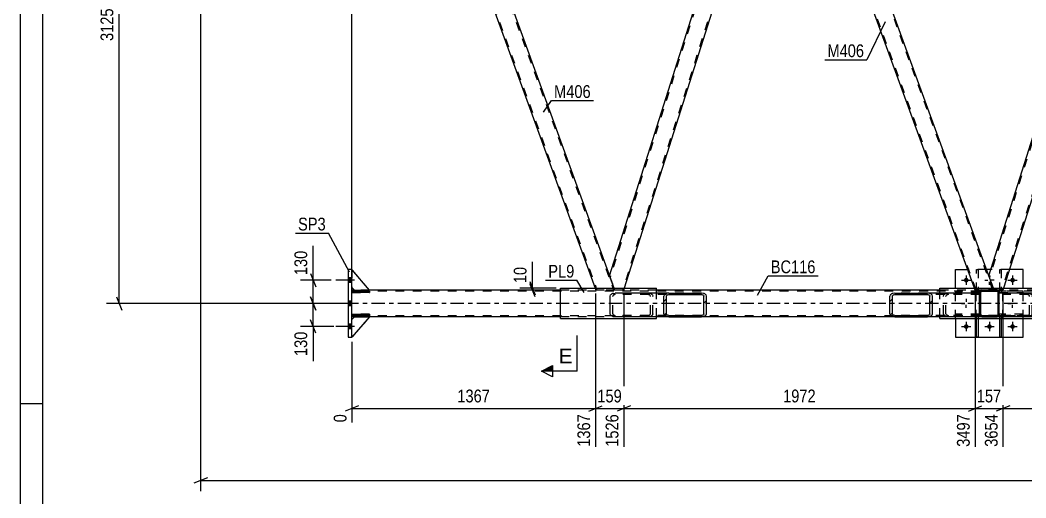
# Model space of a CAD drawing. Header units: millimetres. Extents: x -808 to 381, y -747 to 94.
# Drawn here: x -807.9 to -582.1, y -320.8 to -213.7 of the extents above; entities that cross this region are included whole.
import ezdxf

# ---------------------------------------------------------------- set-up
doc = ezdxf.new("R2010")
doc.units = ezdxf.units.MM
doc.linetypes.add('DXK_LINE_DOT2', pattern=[3.9198, 1.9599, -1.9599])
doc.linetypes.add('DXK_LINE_DOT3', pattern=[5.9187, 2.979, -0.9799, 0.9799, -0.9799])
doc.styles.add('Arial', font='arial.ttf', dxfattribs={"height": 0.2})
doc.styles.add('Arial Narrow', font='ARIALN.TTF', dxfattribs={"height": 0.2})

# ---------------------------------------------------------------- blocks, each defined once
blk = doc.blocks.new('Unknown-232923327-64945')
at = {"color": 5, "linetype": 'Continuous'}
for p, q in [((-807.88, 94.32), (-807.88, -746.68)), ((-802.88, 89.32), (-802.88, -741.68)), ((-802.88, -299.68), (-807.88, -299.68))]:
    blk.add_line(p, q, dxfattribs=at)
blk = doc.blocks.new('Part-232923327-79942 - 79863')
at = {"color": 2, "linetype": 'Continuous'}
for p, q in [((-733.42, -269.59), (-734.22, -269.59)), ((-734.22, -269.59), (-734.22, -284.79)), ((-733.42, -284.79), (-733.42, -269.59)), ((-734.22, -284.79), (-733.42, -284.79))]:
    blk.add_line(p, q, dxfattribs=at)
blk = doc.blocks.new('Part-232923327-79956 - 79863')
at = {"linetype": 'Continuous'}
h = blk.add_hatch(dxfattribs=at)
h.set_pattern_fill('', scale=0.7, style=0, pattern_type=0)
h.set_pattern_definition([(45, (-663.3143, -279.791), (-1.57154, 1.57154), [])])
h.paths.add_polyline_path([(-663.4, -279.55), (-663.31, -279.79), (-663.06, -280), (-662.68, -280.14), (-662.24, -280.19), (-654.96, -280.19), (-654.51, -280.14), (-654.14, -280), (-653.88, -279.79), (-653.8, -279.55), (-653.8, -275.55), (-653.88, -275.3), (-654.14, -275.09), (-654.51, -274.95), (-654.96, -274.91), (-662.24, -274.91), (-662.68, -274.95), (-663.06, -275.09), (-663.31, -275.3), (-663.4, -275.55)])
h.paths.add_polyline_path([(-662.78, -275.42), (-662.65, -275.32), (-662.46, -275.25), (-662.24, -275.23), (-654.96, -275.23), (-654.74, -275.25), (-654.55, -275.32), (-654.42, -275.42), (-654.38, -275.55), (-654.38, -279.55), (-654.42, -279.67), (-654.55, -279.77), (-654.74, -279.84), (-654.96, -279.87), (-662.24, -279.87), (-662.46, -279.84), (-662.65, -279.77), (-662.78, -279.67), (-662.82, -279.55), (-662.82, -275.55)])
at = {"color": 2, "linetype": 'Continuous'}
for p, q in [((-675.43, -275.55), (-675.34, -275.3)), ((-674.71, -274.95), (-674.27, -274.91)), ((-662.24, -274.91), (-674.27, -274.91)), ((-663.31, -275.3), (-663.4, -275.55)), ((-662.82, -275.55), (-662.78, -275.42)), ((-662.24, -274.91), (-662.68, -274.95)), ((-662.46, -275.25), (-662.24, -275.23)), ((-662.24, -274.91), (-654.96, -274.91)), ((-662.24, -275.23), (-654.96, -275.23)), ((-654.51, -274.95), (-654.96, -274.91)), ((-654.96, -275.23), (-654.74, -275.25)), ((-654.42, -275.42), (-654.38, -275.55)), ((-653.8, -275.55), (-653.88, -275.3)), ((-675.43, -279.55), (-675.43, -275.55)), ((-663.4, -279.55), (-663.4, -275.55)), ((-662.82, -279.55), (-662.82, -275.55)), ((-654.38, -279.55), (-654.38, -275.55)), ((-653.8, -279.55), (-653.8, -275.55)), ((-675.34, -279.79), (-675.43, -279.55)), ((-663.4, -279.55), (-663.31, -279.79)), ((-662.78, -279.67), (-662.82, -279.55)), ((-662.24, -279.87), (-662.46, -279.84)), ((-662.24, -279.87), (-654.96, -279.87)), ((-654.74, -279.84), (-654.96, -279.87)), ((-654.38, -279.55), (-654.42, -279.67)), ((-653.88, -279.79), (-653.8, -279.55)), ((-674.27, -280.19), (-674.71, -280.14)), ((-662.24, -280.19), (-674.27, -280.19)), ((-662.68, -280.14), (-662.24, -280.19)), ((-662.24, -280.19), (-654.96, -280.19)), ((-654.96, -280.19), (-654.51, -280.14))]:
    blk.add_line(p, q, dxfattribs=at)
at = {"color": 7, "linetype": 'DXK_LINE_DOT2'}
for p, q in [((-674.81, -275.42), (-674.85, -275.55)), ((-674.27, -275.23), (-674.49, -275.25)), ((-654.96, -275.23), (-674.27, -275.23)), ((-666.99, -274.91), (-666.54, -274.95)), ((-666.77, -275.25), (-666.99, -275.23)), ((-666.41, -275.55), (-666.45, -275.42)), ((-665.91, -275.3), (-665.83, -275.55)), ((-654.96, -274.91), (-662.24, -274.91)), ((-674.85, -279.55), (-674.85, -275.55)), ((-666.41, -279.55), (-666.41, -275.55)), ((-665.83, -279.55), (-665.83, -275.55)), ((-674.85, -279.55), (-674.81, -279.67)), ((-674.49, -279.84), (-674.27, -279.87)), ((-654.96, -279.87), (-674.27, -279.87)), ((-666.99, -279.87), (-666.77, -279.84)), ((-666.45, -279.67), (-666.41, -279.55)), ((-665.83, -279.55), (-665.91, -279.79)), ((-666.54, -280.14), (-666.99, -280.19)), ((-654.96, -280.19), (-662.24, -280.19))]:
    blk.add_line(p, q, dxfattribs=at)
at = {"color": 2, "linetype": 'Continuous'}
for centre, radius, start, end in [((-674.53, -276.03), 1.09, 99.5182, 138.0637), ((-662.5, -276.03), 1.09, 99.5182, 138.0637), ((-662.37, -275.79), 0.545, 99.5182, 138.0637), ((-654.83, -275.79), 0.545, 41.9363, 80.4819), ((-654.69, -276.03), 1.09, 41.9363, 80.4819), ((-674.53, -279.06), 1.09, 221.9363, 260.4819), ((-662.5, -279.06), 1.09, 221.9363, 260.4819), ((-662.37, -279.3), 0.545, 221.9363, 260.4819), ((-654.83, -279.3), 0.545, 279.5182, 318.0637), ((-654.69, -279.06), 1.09, 279.5182, 318.0637)]:
    blk.add_arc(centre, radius, start, end, dxfattribs=at)
at = {"color": 7, "linetype": 'DXK_LINE_DOT2'}
for centre, radius, start, end in [((-674.4, -275.79), 0.545, 99.5182, 138.0637), ((-666.86, -275.79), 0.545, 41.9363, 80.4819), ((-666.72, -276.03), 1.09, 41.9363, 80.4819), ((-674.4, -279.3), 0.545, 221.9363, 260.4819), ((-666.86, -279.3), 0.545, 279.5182, 318.0637), ((-666.72, -279.06), 1.09, 279.5182, 318.0637)]:
    blk.add_arc(centre, radius, start, end, dxfattribs=at)
blk = doc.blocks.new('Part-232923327-79898 - 79863')
at = {"linetype": 'Continuous'}
h = blk.add_hatch(dxfattribs=at)
h.set_pattern_fill('', scale=0.7, style=0, pattern_type=0)
h.set_pattern_definition([(45, (-612.5777, -279.791), (-1.57154, 1.57154), [])])
h.paths.add_polyline_path([(-612.67, -279.55), (-612.58, -279.79), (-612.33, -280), (-611.95, -280.14), (-611.5, -280.19), (-604.22, -280.19), (-603.78, -280.14), (-603.4, -280), (-603.15, -279.79), (-603.06, -279.55), (-603.06, -275.55), (-603.15, -275.3), (-603.4, -275.09), (-603.78, -274.95), (-604.22, -274.91), (-611.5, -274.91), (-611.95, -274.95), (-612.33, -275.09), (-612.58, -275.3), (-612.67, -275.55)])
h.paths.add_polyline_path([(-612.04, -275.42), (-611.91, -275.32), (-611.72, -275.25), (-611.5, -275.23), (-604.22, -275.23), (-604, -275.25), (-603.81, -275.32), (-603.69, -275.42), (-603.64, -275.55), (-603.64, -279.55), (-603.69, -279.67), (-603.81, -279.77), (-604, -279.84), (-604.22, -279.87), (-611.5, -279.87), (-611.72, -279.84), (-611.91, -279.77), (-612.04, -279.67), (-612.08, -279.55), (-612.08, -275.55)])
at = {"color": 2, "linetype": 'Continuous'}
for p, q in [((-612.58, -275.3), (-612.67, -275.55)), ((-612.08, -275.55), (-612.04, -275.42)), ((-611.5, -274.91), (-611.95, -274.95)), ((-611.72, -275.25), (-611.5, -275.23)), ((-611.5, -274.91), (-604.22, -274.91)), ((-611.5, -275.23), (-604.22, -275.23)), ((-592.49, -274.91), (-604.22, -274.91)), ((-603.78, -274.95), (-604.22, -274.91)), ((-604.22, -275.23), (-604, -275.25)), ((-603.69, -275.42), (-603.64, -275.55)), ((-603.06, -275.55), (-603.15, -275.3)), ((-612.67, -279.55), (-612.67, -275.55)), ((-612.08, -279.55), (-612.08, -275.55)), ((-603.64, -279.55), (-603.64, -275.55)), ((-603.06, -279.55), (-603.06, -275.55)), ((-612.67, -279.55), (-612.58, -279.79)), ((-612.04, -279.67), (-612.08, -279.55)), ((-611.5, -279.87), (-611.72, -279.84)), ((-611.5, -279.87), (-604.22, -279.87)), ((-604, -279.84), (-604.22, -279.87)), ((-603.64, -279.55), (-603.69, -279.67)), ((-603.15, -279.79), (-603.06, -279.55)), ((-592.49, -280.19), (-592.49, -279.7)), ((-611.95, -280.14), (-611.5, -280.19)), ((-611.5, -280.19), (-604.22, -280.19)), ((-604.22, -280.19), (-603.78, -280.14)), ((-592.49, -280.19), (-604.22, -280.19))]:
    blk.add_line(p, q, dxfattribs=at)
at = {"color": 7, "linetype": 'DXK_LINE_DOT2'}
for p, q in [((-604.22, -274.91), (-611.5, -274.91)), ((-592.49, -275.23), (-611.5, -275.23)), ((-600.64, -275.55), (-600.55, -275.3)), ((-600.01, -275.42), (-600.05, -275.55)), ((-599.92, -274.95), (-599.47, -274.91)), ((-599.47, -275.23), (-599.69, -275.25)), ((-592.49, -274.91), (-592.49, -279.7)), ((-600.64, -279.55), (-600.64, -275.55)), ((-600.05, -279.55), (-600.05, -275.55)), ((-592.49, -279.87), (-611.5, -279.87)), ((-600.55, -279.79), (-600.64, -279.55)), ((-600.05, -279.55), (-600.01, -279.67)), ((-599.69, -279.84), (-599.47, -279.87)), ((-592.49, -280.19), (-592.49, -279.87)), ((-604.22, -280.19), (-611.5, -280.19)), ((-599.47, -280.19), (-599.92, -280.14))]:
    blk.add_line(p, q, dxfattribs=at)
at = {"color": 2, "linetype": 'Continuous'}
for centre, radius, start, end in [((-611.77, -276.03), 1.09, 99.5182, 138.0637), ((-611.63, -275.79), 0.545, 99.5182, 138.0637), ((-604.09, -275.79), 0.545, 41.9363, 80.4819), ((-603.96, -276.03), 1.09, 41.9363, 80.4819), ((-611.77, -279.06), 1.09, 221.9363, 260.4819), ((-611.63, -279.3), 0.545, 221.9363, 260.4819), ((-604.09, -279.3), 0.545, 279.5182, 318.0637), ((-603.96, -279.06), 1.09, 279.5182, 318.0637)]:
    blk.add_arc(centre, radius, start, end, dxfattribs=at)
at = {"color": 7, "linetype": 'DXK_LINE_DOT2'}
for centre, radius, start, end in [((-599.74, -276.03), 1.09, 99.5182, 138.0637), ((-599.6, -275.79), 0.545, 99.5182, 138.0637), ((-599.74, -279.06), 1.09, 221.9363, 260.4819), ((-599.6, -279.3), 0.545, 221.9363, 260.4819)]:
    blk.add_arc(centre, radius, start, end, dxfattribs=at)
blk = doc.blocks.new('Part-232923327-79902 - 79863')
at = {"linetype": 'Continuous'}
h = blk.add_hatch(dxfattribs=at)
h.set_pattern_fill('', scale=0.7, style=0, pattern_type=0)
h.set_pattern_definition([(45, (-592.3464, -280.0423), (-1.57154, 1.57154), [])])
h.paths.add_polyline_path([(-592.45, -279.89), (-592.35, -280.04), (-592.19, -280.15), (-592.01, -280.18), (-588.57, -280.18), (-588.38, -280.15), (-588.23, -280.04), (-588.12, -279.89), (-588.09, -279.7), (-588.09, -274.66), (-588.12, -274.48), (-588.23, -274.32), (-588.38, -274.22), (-588.57, -274.18), (-592.01, -274.18), (-592.19, -274.22), (-592.35, -274.32), (-592.45, -274.48), (-592.49, -274.66), (-592.49, -279.7)])
h.paths.add_polyline_path([(-592.25, -274.66), (-592.23, -274.57), (-592.18, -274.49), (-592.1, -274.44), (-592.01, -274.42), (-588.57, -274.42), (-588.48, -274.44), (-588.4, -274.49), (-588.35, -274.57), (-588.33, -274.66), (-588.33, -279.7), (-588.35, -279.79), (-588.4, -279.87), (-588.48, -279.92), (-588.57, -279.94), (-592.01, -279.94), (-592.1, -279.92), (-592.18, -279.87), (-592.23, -279.79), (-592.25, -279.7)])
at = {"color": 7, "linetype": 'DXK_LINE_DOT2'}
for p, q in [((-592.49, -274.66), (-592.45, -274.48)), ((-592.49, -279.7), (-592.49, -274.66)), ((-592.23, -274.57), (-592.25, -274.66)), ((-592.25, -279.7), (-592.25, -274.66)), ((-592.18, -274.49), (-592.23, -274.57)), ((-592.19, -274.22), (-592.01, -274.18)), ((-592.1, -274.44), (-592.18, -274.49)), ((-592.01, -274.42), (-592.1, -274.44)), ((-592.01, -274.18), (-588.57, -274.18)), ((-588.57, -274.42), (-592.01, -274.42)), ((-588.57, -274.18), (-588.38, -274.22)), ((-588.48, -274.44), (-588.57, -274.42)), ((-588.4, -274.49), (-588.48, -274.44)), ((-588.35, -274.57), (-588.4, -274.49)), ((-588.33, -274.66), (-588.35, -274.57)), ((-588.33, -279.7), (-588.33, -274.66)), ((-588.12, -274.48), (-588.09, -274.66)), ((-588.09, -279.7), (-588.09, -274.66)), ((-592.45, -279.89), (-592.49, -279.7)), ((-592.25, -279.7), (-592.23, -279.79)), ((-592.23, -279.79), (-592.18, -279.87)), ((-592.18, -279.87), (-592.1, -279.92)), ((-592.1, -279.92), (-592.01, -279.94)), ((-592.01, -279.94), (-588.57, -279.94)), ((-588.57, -279.94), (-588.48, -279.92)), ((-588.48, -279.92), (-588.4, -279.87)), ((-588.4, -279.87), (-588.35, -279.79)), ((-588.35, -279.79), (-588.33, -279.7)), ((-588.09, -279.7), (-588.12, -279.89)), ((-592.01, -280.18), (-592.19, -280.15)), ((-592.01, -280.18), (-588.57, -280.18)), ((-588.38, -280.15), (-588.57, -280.18))]:
    blk.add_line(p, q, dxfattribs=at)
at = {"color": 2, "linetype": 'Continuous'}
for p, q in [((-592.45, -274.48), (-592.49, -274.66)), ((-592.49, -279.7), (-592.49, -274.66)), ((-592.25, -274.66), (-592.23, -274.57)), ((-592.25, -279.7), (-592.25, -274.66)), ((-592.23, -274.57), (-592.18, -274.49)), ((-592.01, -274.18), (-592.19, -274.22)), ((-592.18, -274.49), (-592.1, -274.44)), ((-592.1, -274.44), (-592.01, -274.42)), ((-592.01, -274.18), (-588.57, -274.18)), ((-592.01, -274.42), (-588.57, -274.42)), ((-588.38, -274.22), (-588.57, -274.18)), ((-588.57, -274.42), (-588.48, -274.44)), ((-588.48, -274.44), (-588.4, -274.49)), ((-588.4, -274.49), (-588.35, -274.57)), ((-588.35, -274.57), (-588.33, -274.66)), ((-588.33, -279.7), (-588.33, -274.66)), ((-588.09, -274.66), (-588.12, -274.48)), ((-588.09, -279.7), (-588.09, -274.66)), ((-592.49, -279.7), (-592.45, -279.89)), ((-592.23, -279.79), (-592.25, -279.7)), ((-592.18, -279.87), (-592.23, -279.79)), ((-592.1, -279.92), (-592.18, -279.87)), ((-592.01, -279.94), (-592.1, -279.92)), ((-592.01, -279.94), (-588.57, -279.94)), ((-588.48, -279.92), (-588.57, -279.94)), ((-588.4, -279.87), (-588.48, -279.92)), ((-588.35, -279.79), (-588.4, -279.87)), ((-588.33, -279.7), (-588.35, -279.79)), ((-588.12, -279.89), (-588.09, -279.7)), ((-592.19, -280.15), (-592.01, -280.18)), ((-592.01, -280.18), (-588.57, -280.18)), ((-588.57, -280.18), (-588.38, -280.15))]:
    blk.add_line(p, q, dxfattribs=at)
at = {"color": 7, "linetype": 'DXK_LINE_DOT2'}
for centre, start, end in [((-592.01, -274.66), 112.5, 157.5), ((-588.57, -274.66), 22.5, 67.5), ((-592.01, -279.7), 202.5, 247.5), ((-588.57, -279.7), 292.5, 337.5)]:
    blk.add_arc(centre, 0.48, start, end, dxfattribs=at)
at = {"color": 2, "linetype": 'Continuous'}
for centre, start, end in [((-592.01, -274.66), 112.5, 157.5), ((-588.57, -274.66), 22.5, 67.5), ((-592.01, -279.7), 202.5, 247.5), ((-588.57, -279.7), 292.5, 337.5)]:
    blk.add_arc(centre, 0.48, start, end, dxfattribs=at)
blk = doc.blocks.new('Part-232923327-79907 - 79863')
at = {"color": 7, "linetype": 'DXK_LINE_DOT2'}
for p, q in [((-632.58, -155.19), (-636.83, -155.19)), ((-635.67, -158.39), (-636.83, -155.19)), ((-593.26, -274.19), (-636.58, -155.19)), ((-589.52, -274.19), (-632.83, -155.19)), ((-632.43, -155.59), (-632.58, -155.19)), ((-589.26, -274.19), (-590.43, -270.98)), ((-593.52, -274.19), (-593.67, -273.79)), ((-593.52, -274.19), (-589.26, -274.19))]:
    blk.add_line(p, q, dxfattribs=at)
at = {"color": 2, "linetype": 'Continuous'}
for p, q in [((-590.43, -270.98), (-632.43, -155.59)), ((-593.67, -273.79), (-635.67, -158.39))]:
    blk.add_line(p, q, dxfattribs=at)
blk = doc.blocks.new('Part-232923327-79908 - 79863')
at = {"color": 7, "linetype": 'DXK_LINE_DOT2'}
for p, q in [((-717.71, -155.19), (-721.97, -155.19)), ((-721.97, -155.19), (-721.82, -155.59)), ((-721.71, -155.19), (-678.4, -274.19)), ((-717.96, -155.19), (-674.65, -274.19)), ((-717.71, -155.19), (-717.56, -155.59)), ((-675.56, -270.98), (-674.4, -274.19)), ((-678.8, -273.79), (-678.65, -274.19)), ((-674.4, -274.19), (-678.65, -274.19))]:
    blk.add_line(p, q, dxfattribs=at)
at = {"color": 2, "linetype": 'Continuous'}
for p, q in [((-721.82, -155.59), (-678.8, -273.79)), ((-717.56, -155.59), (-675.56, -270.98))]:
    blk.add_line(p, q, dxfattribs=at)
blk = doc.blocks.new('Part-232923327-79913 - 79863')
at = {"color": 2, "linetype": 'Continuous'}
for p, q in [((-590.43, -270.98), (-553.84, -155.59)), ((-551.55, -155.59), (-550.53, -158.39)), ((-550.53, -158.39), (-587.12, -273.79)), ((-589.41, -273.79), (-590.43, -270.98))]:
    blk.add_line(p, q, dxfattribs=at)
at = {"color": 7, "linetype": 'DXK_LINE_DOT2'}
for p, q in [((-553.46, -155.19), (-590.29, -271.35)), ((-553.71, -155.19), (-553.84, -155.59)), ((-551.7, -155.19), (-553.71, -155.19)), ((-551.7, -155.19), (-551.55, -155.59)), ((-550.67, -158.02), (-587.5, -274.19)), ((-589.26, -274.19), (-589.41, -273.79)), ((-587.25, -274.19), (-589.26, -274.19)), ((-587.12, -273.79), (-587.25, -274.19))]:
    blk.add_line(p, q, dxfattribs=at)
blk = doc.blocks.new('Part-232923327-79914 - 79863')
at = {"color": 2, "linetype": 'Continuous'}
for p, q in [((-675.56, -270.98), (-638.97, -155.59)), ((-636.69, -155.59), (-635.67, -158.39)), ((-635.67, -158.39), (-672.26, -273.79)), ((-674.54, -273.79), (-675.56, -270.98))]:
    blk.add_line(p, q, dxfattribs=at)
at = {"color": 7, "linetype": 'DXK_LINE_DOT2'}
for p, q in [((-638.59, -155.19), (-675.43, -271.35)), ((-638.84, -155.19), (-638.97, -155.59)), ((-636.83, -155.19), (-638.84, -155.19)), ((-636.83, -155.19), (-636.69, -155.59)), ((-635.8, -158.02), (-672.64, -274.19)), ((-674.4, -274.19), (-674.54, -273.79)), ((-672.38, -274.19), (-674.4, -274.19)), ((-672.26, -273.79), (-672.38, -274.19))]:
    blk.add_line(p, q, dxfattribs=at)
blk = doc.blocks.new('Part-232923327-79955 - 79863')
at = {"linetype": 'Continuous'}
h = blk.add_hatch(dxfattribs=at)
h.set_pattern_fill('', scale=0.7, style=0, pattern_type=0)
h.set_pattern_definition([(45, (-578.18, -279.791), (-1.57154, 1.57154), [])])
h.paths.add_polyline_path([(-578.27, -279.55), (-578.18, -279.79), (-577.93, -280), (-577.55, -280.14), (-577.1, -280.19), (-569.83, -280.19), (-569.38, -280.14), (-569, -280), (-568.75, -279.79), (-568.66, -279.55), (-568.66, -275.55), (-568.75, -275.3), (-569, -275.09), (-569.38, -274.95), (-569.83, -274.91), (-577.1, -274.91), (-577.55, -274.95), (-577.93, -275.09), (-578.18, -275.3), (-578.27, -275.55)])
h.paths.add_polyline_path([(-577.64, -275.42), (-577.52, -275.32), (-577.33, -275.25), (-577.1, -275.23), (-569.83, -275.23), (-569.6, -275.25), (-569.41, -275.32), (-569.29, -275.42), (-569.24, -275.55), (-569.24, -279.55), (-569.29, -279.67), (-569.41, -279.77), (-569.6, -279.84), (-569.83, -279.87), (-577.1, -279.87), (-577.33, -279.84), (-577.52, -279.77), (-577.64, -279.67), (-577.69, -279.55), (-577.69, -275.55)])
at = {"color": 2, "linetype": 'Continuous'}
for p, q in [((-577.1, -274.91), (-588.09, -274.91)), ((-578.18, -275.3), (-578.27, -275.55)), ((-577.69, -275.55), (-577.64, -275.42)), ((-577.1, -274.91), (-577.55, -274.95)), ((-577.33, -275.25), (-577.1, -275.23)), ((-577.1, -274.91), (-569.83, -274.91)), ((-577.1, -275.23), (-569.83, -275.23)), ((-569.38, -274.95), (-569.83, -274.91)), ((-569.83, -275.23), (-569.6, -275.25)), ((-569.29, -275.42), (-569.24, -275.55)), ((-568.66, -275.55), (-568.75, -275.3)), ((-578.27, -279.55), (-578.27, -275.55)), ((-577.69, -279.55), (-577.69, -275.55)), ((-569.24, -279.55), (-569.24, -275.55)), ((-568.66, -279.55), (-568.66, -275.55)), ((-588.09, -280), (-588.09, -279.7)), ((-578.27, -279.55), (-578.18, -279.79)), ((-577.64, -279.67), (-577.69, -279.55)), ((-577.1, -279.87), (-577.33, -279.84)), ((-577.1, -279.87), (-569.83, -279.87)), ((-569.6, -279.84), (-569.83, -279.87)), ((-569.24, -279.55), (-569.29, -279.67)), ((-568.75, -279.79), (-568.66, -279.55)), ((-588.09, -280.19), (-588.09, -280)), ((-577.1, -280.19), (-588.09, -280.19)), ((-577.55, -280.14), (-577.1, -280.19)), ((-577.1, -280.19), (-569.83, -280.19)), ((-569.83, -280.19), (-569.38, -280.14))]:
    blk.add_line(p, q, dxfattribs=at)
at = {"color": 7, "linetype": 'DXK_LINE_DOT2'}
for p, q in [((-588.09, -279.79), (-588.09, -274.91)), ((-569.83, -275.23), (-588.09, -275.23)), ((-581.86, -274.91), (-581.41, -274.95)), ((-581.63, -275.25), (-581.86, -275.23)), ((-581.27, -275.55), (-581.32, -275.42)), ((-580.78, -275.3), (-580.69, -275.55)), ((-569.83, -274.91), (-577.1, -274.91)), ((-581.27, -279.55), (-581.27, -275.55)), ((-580.69, -279.55), (-580.69, -275.55)), ((-569.83, -279.87), (-588.09, -279.87)), ((-588.09, -280.14), (-588.09, -279.87)), ((-581.86, -279.87), (-581.63, -279.84)), ((-581.32, -279.67), (-581.27, -279.55)), ((-580.69, -279.55), (-580.78, -279.79)), ((-581.41, -280.14), (-581.86, -280.19)), ((-569.83, -280.19), (-577.1, -280.19))]:
    blk.add_line(p, q, dxfattribs=at)
for centre, radius, start, end in [((-581.72, -275.79), 0.545, 41.9363, 80.4819), ((-581.59, -276.03), 1.09, 41.9363, 80.4819), ((-581.72, -279.3), 0.545, 279.5182, 318.0637), ((-581.59, -279.06), 1.09, 279.5182, 318.0637)]:
    blk.add_arc(centre, radius, start, end, dxfattribs=at)
at = {"color": 2, "linetype": 'Continuous'}
for centre, radius, start, end in [((-577.37, -276.03), 1.09, 99.5182, 138.0637), ((-577.24, -275.79), 0.545, 99.5182, 138.0637), ((-569.69, -275.79), 0.545, 41.9363, 80.4819), ((-569.56, -276.03), 1.09, 41.9363, 80.4819), ((-577.37, -279.06), 1.09, 221.9363, 260.4819), ((-577.24, -279.3), 0.545, 221.9363, 260.4819), ((-569.69, -279.3), 0.545, 279.5182, 318.0637), ((-569.56, -279.06), 1.09, 279.5182, 318.0637)]:
    blk.add_arc(centre, radius, start, end, dxfattribs=at)
blk = doc.blocks.new('Part-232923327-79979 - 79863')
at = {"color": 2, "linetype": 'Continuous'}
for p, q in [((-601.44, -274.91), (-601.44, -273.79)), ((-601.44, -273.79), (-579.89, -273.79)), ((-579.89, -274.91), (-579.89, -273.79)), ((-601.44, -280.59), (-601.44, -280.19)), ((-601.44, -280.59), (-579.89, -280.59)), ((-579.89, -280.59), (-579.89, -280.19))]:
    blk.add_line(p, q, dxfattribs=at)
at = {"color": 7, "linetype": 'DXK_LINE_DOT2'}
for p, q in [((-601.44, -280.19), (-601.44, -274.91)), ((-579.89, -280.19), (-579.89, -274.91))]:
    blk.add_line(p, q, dxfattribs=at)
blk = doc.blocks.new('Part-232923327-79980 - 79863')
at = {"color": 2, "linetype": 'Continuous'}
for p, q in [((-686.57, -280.59), (-686.57, -273.79)), ((-686.57, -273.79), (-665.03, -273.79)), ((-665.03, -274.91), (-665.03, -273.79)), ((-686.57, -280.59), (-665.03, -280.59)), ((-665.03, -280.59), (-665.03, -280.19))]:
    blk.add_line(p, q, dxfattribs=at)
at = {"color": 7, "linetype": 'DXK_LINE_DOT2'}
blk.add_line((-665.03, -280.19), (-665.03, -274.91), dxfattribs=at)
blk = doc.blocks.new('Part-232923327-80015 - 79863')
at = {"color": 7, "linetype": 'DXK_LINE_DOT2'}
for p, q in [((-592.46, -274.48), (-592.5, -274.66)), ((-592.5, -274.66), (-592.46, -274.48)), ((-592.5, -279.7), (-592.5, -274.66)), ((-592.24, -274.57), (-592.26, -274.66)), ((-592.26, -279.7), (-592.26, -274.66)), ((-592.19, -274.49), (-592.24, -274.57)), ((-592.02, -274.18), (-592.2, -274.22)), ((-592.2, -274.22), (-592.02, -274.18)), ((-592.11, -274.44), (-592.19, -274.49)), ((-592.02, -274.42), (-592.11, -274.44)), ((-588.58, -274.18), (-592.02, -274.18)), ((-588.58, -274.42), (-592.02, -274.42)), ((-588.4, -274.22), (-588.58, -274.18)), ((-588.58, -274.18), (-588.4, -274.22)), ((-588.49, -274.44), (-588.58, -274.42)), ((-588.41, -274.49), (-588.49, -274.44)), ((-588.36, -274.57), (-588.41, -274.49)), ((-588.34, -274.66), (-588.36, -274.57)), ((-588.34, -279.7), (-588.34, -274.66)), ((-588.1, -274.66), (-588.14, -274.48)), ((-588.14, -274.48), (-588.1, -274.66)), ((-588.1, -279.7), (-588.1, -274.66)), ((-592.5, -279.7), (-592.5, -279.71)), ((-592.5, -279.71), (-592.5, -279.7)), ((-592.5, -279.71), (-592.46, -279.89)), ((-592.46, -279.89), (-592.5, -279.71)), ((-592.26, -279.7), (-592.24, -279.79)), ((-592.24, -279.79), (-592.19, -279.87)), ((-592.19, -279.87), (-592.11, -279.92)), ((-592.11, -279.92), (-592.02, -279.94)), ((-588.58, -279.94), (-592.02, -279.94)), ((-588.58, -279.94), (-588.49, -279.92)), ((-588.49, -279.92), (-588.41, -279.87)), ((-588.41, -279.87), (-588.36, -279.79)), ((-588.36, -279.79), (-588.34, -279.7)), ((-588.14, -279.89), (-588.1, -279.71)), ((-588.1, -279.71), (-588.14, -279.89)), ((-588.1, -279.71), (-588.1, -279.7)), ((-588.1, -279.7), (-588.1, -279.71)), ((-592.2, -280.15), (-592.02, -280.18)), ((-592.02, -280.18), (-592.2, -280.15)), ((-588.58, -280.18), (-592.02, -280.18)), ((-588.58, -280.18), (-588.4, -280.15)), ((-588.4, -280.15), (-588.58, -280.18))]:
    blk.add_line(p, q, dxfattribs=at)
at = {"color": 7, "linetype": 'DXK_LINE_DOT3'}
blk.add_line((-590.3, -277.18), (-590.3, -277.18), dxfattribs=at)
at = {"color": 7, "linetype": 'DXK_LINE_DOT2'}
for centre, start, end in [((-592.02, -274.66), 112.5, 157.5), ((-592.02, -274.66), 112.5, 157.5), ((-588.58, -274.66), 22.5, 67.5), ((-588.58, -274.66), 22.5, 67.5), ((-592.02, -279.7), 202.5, 247.5), ((-592.02, -279.7), 202.5, 247.5), ((-588.58, -279.7), 292.5, 337.5), ((-588.58, -279.7), 292.5, 337.5)]:
    blk.add_arc(centre, 0.48, start, end, dxfattribs=at)
blk = doc.blocks.new('Part-232923327-80016 - 79863')
at = {"color": 7, "linetype": 'DXK_LINE_DOT2'}
for p, q in [((-593.3, -280.58), (-593.3, -273.78)), ((-593.3, -273.78), (-587.3, -273.78)), ((-587.3, -280.58), (-587.3, -273.78)), ((-593.3, -280.58), (-587.3, -280.58))]:
    blk.add_line(p, q, dxfattribs=at)
blk = doc.blocks.new('Part-232923327-80017 - 79863')
at = {"color": 7, "linetype": 'DXK_LINE_DOT2'}
for p, q in [((-587.97, -280.59), (-587.97, -279.95)), ((-587.97, -279.95), (-587.65, -279.95)), ((-587.65, -279.95), (-587.65, -280.59)), ((-587.97, -280.55), (-587.65, -280.55))]:
    blk.add_line(p, q, dxfattribs=at)
at = {"color": 2, "linetype": 'Continuous'}
for p, q in [((-587.97, -284.78), (-587.97, -280.59)), ((-587.65, -280.59), (-587.65, -284.78)), ((-587.65, -284.78), (-587.97, -284.78))]:
    blk.add_line(p, q, dxfattribs=at)
blk = doc.blocks.new('Part-232923327-80018 - 79863')
at = {"color": 7, "linetype": 'DXK_LINE_DOT2'}
for p, q in [((-593.17, -280.59), (-593.17, -279.95)), ((-593.17, -279.95), (-592.85, -279.95)), ((-592.85, -279.95), (-592.85, -280.59)), ((-593.17, -280.55), (-592.85, -280.55))]:
    blk.add_line(p, q, dxfattribs=at)
at = {"color": 2, "linetype": 'Continuous'}
for p, q in [((-593.17, -284.78), (-593.17, -280.59)), ((-592.85, -280.59), (-592.85, -284.78)), ((-592.85, -284.78), (-593.17, -284.78))]:
    blk.add_line(p, q, dxfattribs=at)
blk = doc.blocks.new('Part-232923327-80019 - 79863')
at = {"color": 7, "linetype": 'DXK_LINE_DOT2'}
for p, q in [((-587.97, -274.43), (-587.97, -269.58)), ((-587.97, -269.58), (-587.65, -269.58)), ((-587.65, -269.58), (-587.65, -274.43)), ((-587.97, -273.83), (-587.65, -273.83)), ((-587.65, -274.43), (-587.97, -274.43))]:
    blk.add_line(p, q, dxfattribs=at)
blk = doc.blocks.new('Part-232923327-80020 - 79863')
at = {"color": 7, "linetype": 'DXK_LINE_DOT2'}
for p, q in [((-593.17, -274.43), (-593.17, -269.58)), ((-593.17, -269.58), (-592.85, -269.58)), ((-592.85, -269.58), (-592.85, -274.43)), ((-593.17, -273.83), (-592.85, -273.83)), ((-592.85, -274.43), (-593.17, -274.43))]:
    blk.add_line(p, q, dxfattribs=at)
blk = doc.blocks.new('Part-232923327-80021 - 79863')
at = {"color": 7, "linetype": 'DXK_LINE_DOT2'}
for p, q in [((-582.7, -279.62), (-588.1, -279.62)), ((-588.1, -279.62), (-588.1, -279.94)), ((-588.1, -279.94), (-582.7, -279.94)), ((-587.5, -279.94), (-587.5, -279.62)), ((-582.7, -279.94), (-582.7, -279.62))]:
    blk.add_line(p, q, dxfattribs=at)
blk = doc.blocks.new('Part-232923327-80022 - 79863')
at = {"color": 7, "linetype": 'DXK_LINE_DOT2'}
for p, q in [((-582.7, -274.42), (-588.1, -274.42)), ((-588.1, -274.42), (-588.1, -274.74)), ((-588.1, -274.74), (-582.7, -274.74)), ((-587.5, -274.74), (-587.5, -274.42)), ((-582.7, -274.74), (-582.7, -274.42))]:
    blk.add_line(p, q, dxfattribs=at)
blk = doc.blocks.new('Part-232923327-80023 - 79863')
at = {"color": 7, "linetype": 'DXK_LINE_DOT2'}
for p, q in [((-592.5, -279.62), (-597.9, -279.62)), ((-597.9, -279.62), (-597.9, -279.94)), ((-592.5, -279.94), (-597.9, -279.94)), ((-593.1, -279.94), (-593.1, -279.62)), ((-592.5, -279.94), (-592.5, -279.62))]:
    blk.add_line(p, q, dxfattribs=at)
blk = doc.blocks.new('Part-232923327-80024 - 79863')
at = {"color": 7, "linetype": 'DXK_LINE_DOT2'}
for p, q in [((-592.5, -274.42), (-597.9, -274.42)), ((-597.9, -274.42), (-597.9, -274.74)), ((-592.5, -274.74), (-597.9, -274.74)), ((-593.1, -274.74), (-593.1, -274.42)), ((-592.5, -274.74), (-592.5, -274.42))]:
    blk.add_line(p, q, dxfattribs=at)
blk = doc.blocks.new('Part-232923327-80025 - 79863')
at = {"color": 2, "linetype": 'Continuous'}
for p, q in [((-597.9, -273.79), (-597.9, -269.58)), ((-597.9, -269.58), (-595.2, -269.58)), ((-589.99, -269.58), (-590.94, -269.58)), ((-582.7, -269.58), (-585.79, -269.58)), ((-582.7, -273.79), (-582.7, -269.58)), ((-597.9, -280.59), (-597.9, -284.78)), ((-582.7, -284.78), (-582.7, -280.59)), ((-597.9, -284.78), (-582.7, -284.78))]:
    blk.add_line(p, q, dxfattribs=at)
at = {"color": 7, "linetype": 'DXK_LINE_DOT2'}
for p, q in [((-590.94, -269.58), (-595.2, -269.58)), ((-585.79, -269.58), (-589.99, -269.58)), ((-597.9, -280.59), (-597.9, -273.79)), ((-582.7, -280.59), (-582.7, -273.79))]:
    blk.add_line(p, q, dxfattribs=at)
blk = doc.blocks.new('Part-232923327-80028 - 79863')
at = {"color": 2, "linetype": 'Continuous'}
for p, q in [((-732.82, -274.19), (-733.42, -274.19)), ((-686.57, -274.19), (-729.42, -274.19)), ((-601.44, -274.19), (-665.03, -274.19)), ((-732.82, -280.19), (-733.42, -280.19)), ((-686.57, -280.19), (-729.42, -280.19)), ((-601.44, -280.19), (-665.03, -280.19))]:
    blk.add_line(p, q, dxfattribs=at)
at = {"color": 7, "linetype": 'DXK_LINE_DOT2'}
for p, q in [((-733.42, -280.19), (-733.42, -274.19)), ((-63.14, -274.43), (-733.42, -274.43)), ((-729.42, -274.19), (-732.82, -274.19)), ((-665.03, -274.19), (-686.57, -274.19)), ((-579.89, -274.19), (-601.44, -274.19)), ((-63.14, -279.95), (-733.42, -279.95)), ((-729.42, -280.19), (-732.82, -280.19)), ((-665.03, -280.19), (-686.57, -280.19)), ((-579.89, -280.19), (-601.44, -280.19))]:
    blk.add_line(p, q, dxfattribs=at)
at = {"color": 7, "linetype": 'DXK_LINE_DOT3'}
blk.add_line((-63.14, -277.19), (-733.42, -277.19), dxfattribs=at)
blk = doc.blocks.new('Part-232923327-80085 - 79863')
at = {"color": 7, "linetype": 'DXK_LINE_DOT2'}
for p, q in [((-729.42, -274.43), (-733.42, -274.43)), ((-733.42, -274.43), (-733.42, -274.75)), ((-733.42, -274.75), (-729.42, -274.75)), ((-732.82, -274.75), (-732.82, -274.43)), ((-729.42, -274.75), (-729.42, -274.43))]:
    blk.add_line(p, q, dxfattribs=at)
blk = doc.blocks.new('Part-232923327-80086 - 79863')
at = {"color": 7, "linetype": 'DXK_LINE_DOT2'}
for p, q in [((-729.42, -279.63), (-733.42, -279.63)), ((-733.42, -279.63), (-733.42, -279.95)), ((-733.42, -279.95), (-729.42, -279.95)), ((-732.82, -279.95), (-732.82, -279.63)), ((-729.42, -279.95), (-729.42, -279.63))]:
    blk.add_line(p, q, dxfattribs=at)
blk = doc.blocks.new('Part-232923327-80087 - 79863')
at = {"color": 2, "linetype": 'Continuous'}
for p, q in [((-733.42, -274.43), (-729.42, -274.43)), ((-733.42, -274.75), (-733.42, -274.43)), ((-729.42, -274.75), (-733.42, -274.75)), ((-729.42, -274.43), (-729.42, -274.75))]:
    blk.add_line(p, q, dxfattribs=at)
at = {"color": 7, "linetype": 'DXK_LINE_DOT2'}
blk.add_line((-732.82, -274.75), (-732.82, -274.43), dxfattribs=at)
blk = doc.blocks.new('Part-232923327-80088 - 79863')
at = {"color": 2, "linetype": 'Continuous'}
for p, q in [((-733.42, -279.63), (-729.42, -279.63)), ((-733.42, -279.95), (-733.42, -279.63)), ((-729.42, -279.95), (-733.42, -279.95)), ((-729.42, -279.63), (-729.42, -279.95))]:
    blk.add_line(p, q, dxfattribs=at)
at = {"color": 7, "linetype": 'DXK_LINE_DOT2'}
blk.add_line((-732.82, -279.95), (-732.82, -279.63), dxfattribs=at)
blk = doc.blocks.new('Part-232923327-80089 - 79863')
at = {"color": 7, "linetype": 'DXK_LINE_DOT2'}
for p, q in [((-729.42, -274.19), (-733.42, -269.59)), ((-733.42, -269.59), (-733.42, -273.59)), ((-733.42, -273.59), (-732.82, -274.19)), ((-732.82, -274.19), (-729.42, -274.19))]:
    blk.add_line(p, q, dxfattribs=at)
blk = doc.blocks.new('Part-232923327-80090 - 79863')
at = {"color": 2, "linetype": 'Continuous'}
for p, q in [((-729.42, -274.19), (-733.42, -269.59)), ((-733.42, -273.59), (-732.82, -274.19)), ((-732.82, -274.19), (-729.42, -274.19))]:
    blk.add_line(p, q, dxfattribs=at)
at = {"color": 7, "linetype": 'DXK_LINE_DOT2'}
blk.add_line((-733.42, -269.59), (-733.42, -273.59), dxfattribs=at)
blk = doc.blocks.new('Part-232923327-80091 - 79863')
at = {"color": 7, "linetype": 'DXK_LINE_DOT2'}
for p, q in [((-733.42, -280.79), (-732.82, -280.19)), ((-729.42, -280.19), (-733.42, -284.79)), ((-733.42, -284.79), (-733.42, -280.79)), ((-732.82, -280.19), (-729.42, -280.19))]:
    blk.add_line(p, q, dxfattribs=at)
blk = doc.blocks.new('Part-232923327-80092 - 79863')
at = {"color": 2, "linetype": 'Continuous'}
for p, q in [((-733.42, -280.79), (-732.82, -280.19)), ((-729.42, -280.19), (-733.42, -284.79)), ((-732.82, -280.19), (-729.42, -280.19))]:
    blk.add_line(p, q, dxfattribs=at)
at = {"color": 7, "linetype": 'DXK_LINE_DOT2'}
blk.add_line((-733.42, -284.79), (-733.42, -280.79), dxfattribs=at)
blk = doc.blocks.new('Bolt-232923327-80102 - 79863')
at = {"linetype": 'Continuous'}
for points in [[(-733.42, -272.51), (-733.42, -271.47), (-734.22, -271.47), (-734.22, -272.51)], [(-733.42, -272.51), (-733.42, -271.47), (-734.22, -271.47), (-734.22, -272.51)], [(-733.42, -272.51), (-733.42, -271.47), (-734.22, -271.47), (-734.22, -272.51)], [(-733.42, -277.71), (-733.42, -276.67), (-734.22, -276.67), (-734.22, -277.71)], [(-733.42, -277.71), (-733.42, -276.67), (-734.22, -276.67), (-734.22, -277.71)], [(-733.42, -282.91), (-733.42, -281.87), (-734.22, -281.87), (-734.22, -282.91)], [(-733.42, -282.91), (-733.42, -281.87), (-734.22, -281.87), (-734.22, -282.91)], [(-733.42, -282.91), (-733.42, -281.87), (-734.22, -281.87), (-734.22, -282.91)]]:
    blk.add_hatch(color=1, dxfattribs=at).paths.add_polyline_path(points)
at = {"color": 1, "linetype": 'Continuous'}
for p, q in [((-732.82, -271.99), (-737.02, -271.99)), ((-732.82, -271.99), (-737.02, -271.99)), ((-732.82, -271.99), (-737.02, -271.99)), ((-733.42, -271.47), (-734.22, -271.47)), ((-733.42, -271.47), (-734.22, -271.47)), ((-733.42, -271.47), (-734.22, -271.47)), ((-733.42, -272.51), (-734.22, -272.51)), ((-733.42, -272.51), (-734.22, -272.51)), ((-733.42, -272.51), (-734.22, -272.51)), ((-732.82, -277.19), (-737.02, -277.19)), ((-732.82, -277.19), (-737.02, -277.19)), ((-733.42, -276.67), (-734.22, -276.67)), ((-733.42, -276.67), (-734.22, -276.67)), ((-733.42, -277.71), (-734.22, -277.71)), ((-733.42, -277.71), (-734.22, -277.71)), ((-733.42, -281.87), (-734.22, -281.87)), ((-733.42, -281.87), (-734.22, -281.87)), ((-733.42, -281.87), (-734.22, -281.87)), ((-732.82, -282.39), (-737.02, -282.39)), ((-732.82, -282.39), (-737.02, -282.39)), ((-732.82, -282.39), (-737.02, -282.39)), ((-733.42, -282.91), (-734.22, -282.91)), ((-733.42, -282.91), (-734.22, -282.91)), ((-733.42, -282.91), (-734.22, -282.91))]:
    blk.add_line(p, q, dxfattribs=at)
blk = doc.blocks.new('Bolt-232923327-80105 - 79863')
at = {"linetype": 'Continuous'}
for points in [[(-594.98, -271.98, -1), (-596.02, -271.98, -1)], [(-584.58, -271.98, -1), (-585.62, -271.98, -1)], [(-594.98, -282.38, -1), (-596.02, -282.38, -1)], [(-589.78, -282.38, -1), (-590.82, -282.38, -1)], [(-584.58, -282.38, -1), (-585.62, -282.38, -1)]]:
    blk.add_hatch(color=1, dxfattribs=at).paths.add_polyline_path(points)
at = {"color": 1, "linetype": 'Continuous'}
for p, q in [((-596.54, -271.98), (-594.46, -271.98)), ((-595.5, -270.94), (-595.5, -273.02)), ((-591.34, -271.98), (-590.65, -271.98)), ((-590.3, -270.94), (-590.3, -271.64)), ((-590.3, -273.02), (-590.3, -272.33)), ((-589.26, -271.98), (-589.95, -271.98)), ((-586.14, -271.98), (-584.06, -271.98)), ((-585.1, -270.94), (-585.1, -273.02)), ((-596.54, -277.18), (-595.85, -277.18)), ((-595.5, -276.14), (-595.5, -276.84)), ((-595.5, -278.22), (-595.5, -277.53)), ((-594.46, -277.18), (-595.15, -277.18)), ((-586.14, -277.18), (-585.45, -277.18)), ((-585.1, -276.14), (-585.1, -276.84)), ((-585.1, -278.22), (-585.1, -277.53)), ((-584.06, -277.18), (-584.75, -277.18)), ((-595.5, -281.34), (-595.5, -283.42)), ((-590.3, -281.34), (-590.3, -283.42)), ((-585.1, -281.34), (-585.1, -283.42)), ((-596.54, -282.38), (-594.46, -282.38)), ((-591.34, -282.38), (-589.26, -282.38)), ((-586.14, -282.38), (-584.06, -282.38))]:
    blk.add_line(p, q, dxfattribs=at)
blk = doc.blocks.new('StraightDimension-232923327-87157 - 79863')
at = {"color": 7, "linetype": 'Continuous'}
for p, q in [((-767.35, -160.79), (-767.35, -319.31)), ((-765.85, -316.31), (-768.85, -317.51)), ((-767.35, -316.91), (-50.24, -316.91))]:
    blk.add_line(p, q, dxfattribs=at)
blk = doc.blocks.new('StraightDimension-232923327-86996 - 79863')
at = {"color": 7, "linetype": 'Continuous'}
for p, q in [((-766.55, -156.19), (-766.55, -202.04)), ((-733.42, -273.19), (-733.42, -196.79)), ((-765.05, -199.04), (-768.05, -200.24)), ((-766.55, -199.64), (-733.42, -199.64)), ((-734.92, -200.24), (-731.92, -199.04))]:
    blk.add_line(p, q, dxfattribs=at)
at = {"color": 0}
blk.add_wipeout([(-745.73, -198.89), (-745.73, -194.69), (-754.24, -194.69), (-754.24, -198.89)], dxfattribs=at)
at = {"color": 3, "style": 'Arial Narrow'}
blk.add_text('1137', height=2.863, dxfattribs=at).set_placement((-753.64, -198.29))
blk = doc.blocks.new('StraightDimension-232923327-94977 - 79863')
at = {"color": 7, "linetype": 'Continuous'}
for p, q in [((-587.25, -275.19), (-587.25, -309.35)), ((-508.39, -275.19), (-508.39, -309.35)), ((-585.75, -300.14), (-588.75, -301.34)), ((-509.89, -301.34), (-506.89, -300.14)), ((-587.25, -300.74), (-508.39, -300.74))]:
    blk.add_line(p, q, dxfattribs=at)
at = {"color": 0}
blk.add_wipeout([(-543.56, -299.99), (-543.56, -295.79), (-552.07, -295.79), (-552.07, -299.99)], dxfattribs=at)
at = {"color": 0, "linetype": 'Continuous'}
blk.add_wipeout([(-508.99, -301.44), (-513.19, -301.44), (-513.19, -309.95), (-508.99, -309.95)], dxfattribs=at)
at = {"color": 3, "style": 'Arial Narrow'}
blk.add_text('1972', height=2.863, dxfattribs=at).set_placement((-551.47, -299.39))
at = {"color": 3, "linetype": 'Continuous', "style": 'Arial Narrow'}
blk.add_text('5626', height=2.863, rotation=90.0002, dxfattribs=at).set_placement((-509.59, -309.35))
blk = doc.blocks.new('StraightDimension-232923327-94978 - 79863')
at = {"color": 7, "linetype": 'Continuous'}
for p, q in [((-593.52, -275.19), (-593.52, -309.35)), ((-587.25, -275.19), (-587.25, -309.35)), ((-595.02, -301.34), (-592.02, -300.14)), ((-585.75, -300.14), (-588.75, -301.34)), ((-593.52, -300.74), (-587.25, -300.74))]:
    blk.add_line(p, q, dxfattribs=at)
at = {"color": 0}
blk.add_wipeout([(-587.04, -299.99), (-587.04, -295.79), (-593.73, -295.79), (-593.73, -299.99)], dxfattribs=at)
at = {"color": 0, "linetype": 'Continuous'}
blk.add_wipeout([(-587.85, -301.44), (-592.05, -301.44), (-592.05, -309.95), (-587.85, -309.95)], dxfattribs=at)
at = {"color": 3, "style": 'Arial Narrow'}
blk.add_text('157', height=2.863, dxfattribs=at).set_placement((-593.13, -299.39))
at = {"color": 3, "linetype": 'Continuous', "style": 'Arial Narrow'}
blk.add_text('3654', height=2.863, rotation=90.0002, dxfattribs=at).set_placement((-588.45, -309.35))
blk = doc.blocks.new('StraightDimension-232923327-94979 - 79863')
at = {"color": 7, "linetype": 'Continuous'}
for p, q in [((-672.38, -275.19), (-672.38, -309.35)), ((-593.52, -275.19), (-593.52, -309.35)), ((-670.88, -300.14), (-673.88, -301.34)), ((-595.02, -301.34), (-592.02, -300.14)), ((-672.38, -300.74), (-593.52, -300.74))]:
    blk.add_line(p, q, dxfattribs=at)
at = {"color": 0}
blk.add_wipeout([(-628.7, -299.99), (-628.7, -295.79), (-637.21, -295.79), (-637.21, -299.99)], dxfattribs=at)
at = {"color": 0, "linetype": 'Continuous'}
blk.add_wipeout([(-594.12, -301.44), (-598.32, -301.44), (-598.32, -309.95), (-594.12, -309.95)], dxfattribs=at)
at = {"color": 3, "style": 'Arial Narrow'}
blk.add_text('1972', height=2.863, dxfattribs=at).set_placement((-636.61, -299.39))
at = {"color": 3, "linetype": 'Continuous', "style": 'Arial Narrow'}
blk.add_text('3497', height=2.863, rotation=90.0002, dxfattribs=at).set_placement((-594.72, -309.35))
blk = doc.blocks.new('StraightDimension-232923327-94980 - 79863')
at = {"color": 7, "linetype": 'Continuous'}
for p, q in [((-678.73, -274.99), (-678.73, -309.35)), ((-672.38, -275.19), (-672.38, -309.35)), ((-680.23, -301.34), (-677.23, -300.14)), ((-670.88, -300.14), (-673.88, -301.34)), ((-678.73, -300.74), (-672.38, -300.74))]:
    blk.add_line(p, q, dxfattribs=at)
at = {"color": 0}
blk.add_wipeout([(-672.21, -299.99), (-672.21, -295.79), (-678.9, -295.79), (-678.9, -299.99)], dxfattribs=at)
at = {"color": 0, "linetype": 'Continuous'}
blk.add_wipeout([(-672.98, -301.44), (-677.18, -301.44), (-677.18, -309.95), (-672.98, -309.95)], dxfattribs=at)
at = {"color": 3, "style": 'Arial Narrow'}
blk.add_text('159', height=2.863, dxfattribs=at).set_placement((-678.3, -299.39))
at = {"color": 3, "linetype": 'Continuous', "style": 'Arial Narrow'}
blk.add_text('1526', height=2.863, rotation=90.0002, dxfattribs=at).set_placement((-673.58, -309.35))
blk = doc.blocks.new('StraightDimension-232923327-158377 - 79863')
at = {"color": 7, "linetype": 'Continuous'}
for p, q in [((-735.22, -277.19), (-744.94, -277.19)), ((-742.69, -275.69), (-741.49, -278.69)), ((-742.09, -282.39), (-742.09, -277.19)), ((-741.49, -283.89), (-742.69, -280.89)), ((-737.44, -282.39), (-744.94, -282.39))]:
    blk.add_line(p, q, dxfattribs=at)
at = {"color": 0}
blk.add_wipeout([(-742.84, -282.91), (-747.04, -282.91), (-747.04, -289.6), (-742.84, -289.6)], dxfattribs=at)
at = {"color": 7, "linetype": 'Continuous'}
blk.add_line((-742.09, -282.39), (-742.09, -290.12), dxfattribs=at)
blk.add_line((-742.09, -282.39), (-742.09, -290.12), dxfattribs=at)
at = {"color": 3, "style": 'Arial Narrow'}
blk.add_text('130', height=2.863, rotation=90.0002, dxfattribs=at).set_placement((-743.44, -289))
blk = doc.blocks.new('StraightDimension-232923327-94981 - 79863')
at = {"color": 7, "linetype": 'Continuous'}
for p, q in [((-678.73, -274.99), (-678.73, -309.35)), ((-733.42, -285.79), (-733.42, -303.87)), ((-731.92, -300.14), (-734.92, -301.34)), ((-680.23, -301.34), (-677.23, -300.14)), ((-733.42, -300.74), (-678.73, -300.74))]:
    blk.add_line(p, q, dxfattribs=at)
at = {"color": 0}
blk.add_wipeout([(-701.82, -299.99), (-701.82, -295.79), (-710.33, -295.79), (-710.33, -299.99)], dxfattribs=at)
at = {"color": 0, "linetype": 'Continuous'}
for points in [[(-734.02, -301.44), (-738.22, -301.44), (-738.22, -304.47), (-734.02, -304.47)], [(-679.33, -301.44), (-683.53, -301.44), (-683.53, -309.95), (-679.33, -309.95)]]:
    blk.add_wipeout(points, dxfattribs=at)
at = {"color": 3, "style": 'Arial Narrow'}
blk.add_text('1367', height=2.863, dxfattribs=at).set_placement((-709.73, -299.39))
at = {"color": 3, "linetype": 'Continuous', "style": 'Arial Narrow'}
for s, height, p in [('0', 2.86, (-734.62, -303.87)), ('1367', 2.863, (-679.93, -309.35))]:
    blk.add_text(s, height=height, rotation=90.0002, dxfattribs=at).set_placement(p)
blk = doc.blocks.new('StraightDimension-232923327-96395 - 79863')
at = {"color": 7, "linetype": 'Continuous'}
for p, q in [((-785.01, -153.69), (-786.21, -150.69)), ((-768.35, -152.19), (-788.46, -152.19)), ((-785.61, -277.19), (-785.61, -152.19)), ((-735.22, -277.19), (-788.46, -277.19)), ((-786.21, -275.69), (-785.01, -278.69))]:
    blk.add_line(p, q, dxfattribs=at)
at = {"color": 0}
blk.add_wipeout([(-786.36, -210.43), (-790.56, -210.43), (-790.56, -218.94), (-786.36, -218.94)], dxfattribs=at)
at = {"color": 3, "style": 'Arial Narrow'}
blk.add_text('3125', height=2.863, rotation=90.0002, dxfattribs=at).set_placement((-786.96, -218.34))
blk = doc.blocks.new('StraightDimension-232923327-158376 - 79863')
at = {"color": 7, "linetype": 'Continuous'}
for p, q in [((-742.69, -270.49), (-741.49, -273.49)), ((-738.02, -271.99), (-744.94, -271.99)), ((-742.09, -277.19), (-742.09, -271.99)), ((-735.22, -277.19), (-744.94, -277.19)), ((-741.49, -278.69), (-742.69, -275.69))]:
    blk.add_line(p, q, dxfattribs=at)
at = {"color": 0}
blk.add_wipeout([(-742.84, -264.78), (-747.04, -264.78), (-747.04, -271.46), (-742.84, -271.46)], dxfattribs=at)
at = {"color": 7, "linetype": 'Continuous'}
blk.add_line((-742.09, -271.99), (-742.09, -264.25), dxfattribs=at)
blk.add_line((-742.09, -271.99), (-742.09, -264.25), dxfattribs=at)
at = {"color": 3, "style": 'Arial Narrow'}
blk.add_text('130', height=2.863, rotation=90.0002, dxfattribs=at).set_placement((-743.44, -270.86))
blk = doc.blocks.new('StraightDimension-232923327-158396 - 79863')
at = {"color": 7, "linetype": 'Continuous'}
for p, q in [((-693.46, -272.29), (-692.26, -275.29)), ((-692.26, -275.69), (-693.46, -272.69)), ((-687.57, -273.79), (-695.71, -273.79)), ((-687.57, -274.19), (-695.71, -274.19)), ((-692.86, -274.19), (-692.86, -273.79))]:
    blk.add_line(p, q, dxfattribs=at)
at = {"color": 0}
blk.add_wipeout([(-693.61, -268.41), (-697.81, -268.41), (-697.81, -273.26), (-693.61, -273.26)], dxfattribs=at)
at = {"color": 7, "linetype": 'Continuous'}
blk.add_line((-692.86, -273.79), (-692.86, -267.88), dxfattribs=at)
blk.add_line((-692.86, -273.79), (-692.86, -267.88), dxfattribs=at)
at = {"color": 3, "style": 'Arial Narrow'}
blk.add_text('10', height=2.863, rotation=90.0002, dxfattribs=at).set_placement((-694.21, -272.66))
blk = doc.blocks.new('Mark-232923327-158412 - 79863')
at = {"color": 0}
blk.add_wipeout([(-683.48, -271.41), (-683.48, -268.41), (-689.32, -268.41), (-689.32, -271.41)], dxfattribs=at)
blk.add_wipeout([(-683.48, -271.41), (-683.48, -268.41), (-689.32, -268.41), (-689.32, -271.41)], dxfattribs=at)
at = {"color": 30, "linetype": 'Continuous'}
for p in [(-689.92, -272.01), (-681.29, -274.73)]:
    blk.add_line(p, (-682.88, -272.01), dxfattribs=at)
at = {"color": 3, "style": 'Arial Narrow'}
blk.add_text('PL9', height=2.863, dxfattribs=at).set_placement((-689.32, -271.41))
blk = doc.blocks.new('Mark-232923327-84443 - 79863')
at = {"color": 0}
blk.add_wipeout([(-618.44, -221.96), (-618.44, -218.96), (-626.66, -218.96), (-626.66, -221.96)], dxfattribs=at)
blk.add_wipeout([(-618.44, -221.96), (-618.44, -218.96), (-626.66, -218.96), (-626.66, -221.96)], dxfattribs=at)
at = {"color": 30, "linetype": 'Continuous'}
for p in [(-613.69, -214.06), (-627.26, -222.56)]:
    blk.add_line(p, (-617.84, -222.56), dxfattribs=at)
at = {"color": 3, "style": 'Arial Narrow'}
blk.add_text('M406', height=2.863, dxfattribs=at).set_placement((-626.66, -221.96))
blk = doc.blocks.new('Mark-232923327-96531 - 79863')
at = {"color": 0}
blk.add_wipeout([(-739.28, -260.83), (-739.28, -257.83), (-745.49, -257.83), (-745.49, -260.83)], dxfattribs=at)
blk.add_wipeout([(-739.28, -260.83), (-739.28, -257.83), (-745.49, -257.83), (-745.49, -260.83)], dxfattribs=at)
at = {"color": 30, "linetype": 'Continuous'}
for p in [(-746.09, -261.43), (-733.91, -270.15)]:
    blk.add_line(p, (-738.68, -261.43), dxfattribs=at)
at = {"color": 3, "style": 'Arial Narrow'}
blk.add_text('SP3', height=2.863, dxfattribs=at).set_placement((-745.49, -260.83))
blk = doc.blocks.new('Mark-232923327-84446 - 79863')
at = {"color": 0}
blk.add_wipeout([(-679.8, -231.11), (-679.8, -228.11), (-688.02, -228.11), (-688.02, -231.11)], dxfattribs=at)
blk.add_wipeout([(-679.8, -231.11), (-679.8, -228.11), (-688.02, -228.11), (-688.02, -231.11)], dxfattribs=at)
at = {"color": 30, "linetype": 'Continuous'}
for p, q in [((-690.41, -234.32), (-688.62, -231.71)), ((-688.62, -231.71), (-679.2, -231.71))]:
    blk.add_line(p, q, dxfattribs=at)
at = {"color": 3, "style": 'Arial Narrow'}
blk.add_text('M406', height=2.863, dxfattribs=at).set_placement((-688.02, -231.11))
blk = doc.blocks.new('Mark-232923327-87168 - 79863')
at = {"color": 0}
blk.add_wipeout([(-629.33, -270.42), (-629.33, -267.42), (-639.38, -267.42), (-639.38, -270.42)], dxfattribs=at)
blk.add_wipeout([(-629.33, -270.42), (-629.33, -267.42), (-639.38, -267.42), (-639.38, -270.42)], dxfattribs=at)
at = {"color": 30, "linetype": 'Continuous'}
for p, q in [((-642.32, -275.31), (-639.98, -271.02)), ((-639.98, -271.02), (-628.73, -271.02))]:
    blk.add_line(p, q, dxfattribs=at)
at = {"color": 3, "style": 'Arial Narrow'}
blk.add_text('BC116', height=2.863, dxfattribs=at).set_placement((-639.38, -270.42))
blk = doc.blocks.new('SectionMark-232923327-102710 - 79863')
at = {"linetype": 'Continuous'}
for points in [[(-688.36, -106.24), (-688.36, -107.49), (-690.86, -106.24)], [(-688.36, -291.15), (-688.36, -292.4), (-690.86, -292.4)]]:
    blk.add_hatch(color=6, dxfattribs=at).paths.add_polyline_path(points)
at = {"color": 6, "linetype": 'Continuous'}
for p, q in [((-690.86, -106.24), (-688.36, -104.99)), ((-688.36, -107.49), (-688.36, -104.99)), ((-682.86, -106.24), (-690.86, -106.24)), ((-690.86, -106.24), (-688.36, -107.49)), ((-690.86, -292.4), (-688.36, -291.15)), ((-688.36, -291.15), (-688.36, -293.65)), ((-682.86, -292.4), (-690.86, -292.4)), ((-688.36, -293.65), (-690.86, -292.4))]:
    blk.add_line(p, q, dxfattribs=at)
at = {"color": 0, "linetype": 'Continuous'}
for points in [[(-683.86, -111.49), (-683.86, -107.99), (-686.97, -107.99), (-686.97, -111.49)], [(-683.86, -290.65), (-683.86, -287.15), (-686.97, -287.15), (-686.97, -290.65)]]:
    blk.add_wipeout(points, dxfattribs=at)
at = {"color": 6, "linetype": 'Continuous'}
for p, q in [((-682.86, -106.24), (-682.86, -114.24)), ((-682.86, -292.4), (-682.86, -284.4))]:
    blk.add_line(p, q, dxfattribs=at)
at = {"color": 3, "linetype": 'Continuous', "style": 'Arial'}
for p in [(-686.97, -111.49), (-686.97, -290.65)]:
    blk.add_text('E', height=3.34, dxfattribs=at).set_placement(p)

msp = doc.modelspace()

# ---------------------------------------------------------------- block references
for name in ['Unknown-232923327-64945', 'Part-232923327-79908 - 79863', 'Part-232923327-79914 - 79863', 'Part-232923327-79907 - 79863', 'Part-232923327-79913 - 79863', 'Part-232923327-79942 - 79863', 'Part-232923327-80089 - 79863', 'Part-232923327-80090 - 79863', 'Part-232923327-80025 - 79863', 'Part-232923327-80020 - 79863', 'Part-232923327-80019 - 79863', 'Bolt-232923327-80102 - 79863', 'Bolt-232923327-80105 - 79863', 'Part-232923327-80028 - 79863', 'Part-232923327-80085 - 79863', 'Part-232923327-80087 - 79863', 'Part-232923327-79980 - 79863', 'Part-232923327-79956 - 79863', 'Part-232923327-79898 - 79863', 'Part-232923327-79979 - 79863', 'Part-232923327-80024 - 79863', 'Part-232923327-80016 - 79863', 'Part-232923327-80015 - 79863', 'Part-232923327-79902 - 79863', 'Part-232923327-80022 - 79863', 'Part-232923327-79955 - 79863', 'Part-232923327-80086 - 79863', 'Part-232923327-80088 - 79863', 'Part-232923327-80023 - 79863', 'Part-232923327-80018 - 79863', 'Part-232923327-80021 - 79863', 'Part-232923327-80017 - 79863', 'Part-232923327-80091 - 79863', 'Part-232923327-80092 - 79863']:
    msp.add_blockref(name, (0, 0))

# ---------------------------------------------------------------- next in the draw order: block references
msp.add_blockref('StraightDimension-232923327-87157 - 79863', (0, 0))

# ---------------------------------------------------------------- next in the draw order: block references
for name in ['StraightDimension-232923327-86996 - 79863', 'Mark-232923327-84443 - 79863', 'Mark-232923327-84446 - 79863', 'StraightDimension-232923327-94977 - 79863', 'StraightDimension-232923327-158377 - 79863']:
    msp.add_blockref(name, (0, 0))

# ---------------------------------------------------------------- next in the draw order: block references
msp.add_blockref('StraightDimension-232923327-94978 - 79863', (0, 0))

# ---------------------------------------------------------------- next in the draw order: block references
msp.add_blockref('StraightDimension-232923327-94979 - 79863', (0, 0))

# ---------------------------------------------------------------- next in the draw order: block references
for name in ['Mark-232923327-87168 - 79863', 'StraightDimension-232923327-94980 - 79863']:
    msp.add_blockref(name, (0, 0))

# ---------------------------------------------------------------- next in the draw order: block references
msp.add_blockref('StraightDimension-232923327-94981 - 79863', (0, 0))

# ---------------------------------------------------------------- next in the draw order: block references
for name in ['StraightDimension-232923327-96395 - 79863', 'StraightDimension-232923327-158396 - 79863']:
    msp.add_blockref(name, (0, 0))

# ---------------------------------------------------------------- next in the draw order: block references
for name in ['StraightDimension-232923327-158376 - 79863', 'Mark-232923327-158412 - 79863']:
    msp.add_blockref(name, (0, 0))

# ---------------------------------------------------------------- next in the draw order: block references
for name in ['SectionMark-232923327-102710 - 79863', 'Mark-232923327-96531 - 79863']:
    msp.add_blockref(name, (0, 0))

doc.saveas('drawing.dxf')
